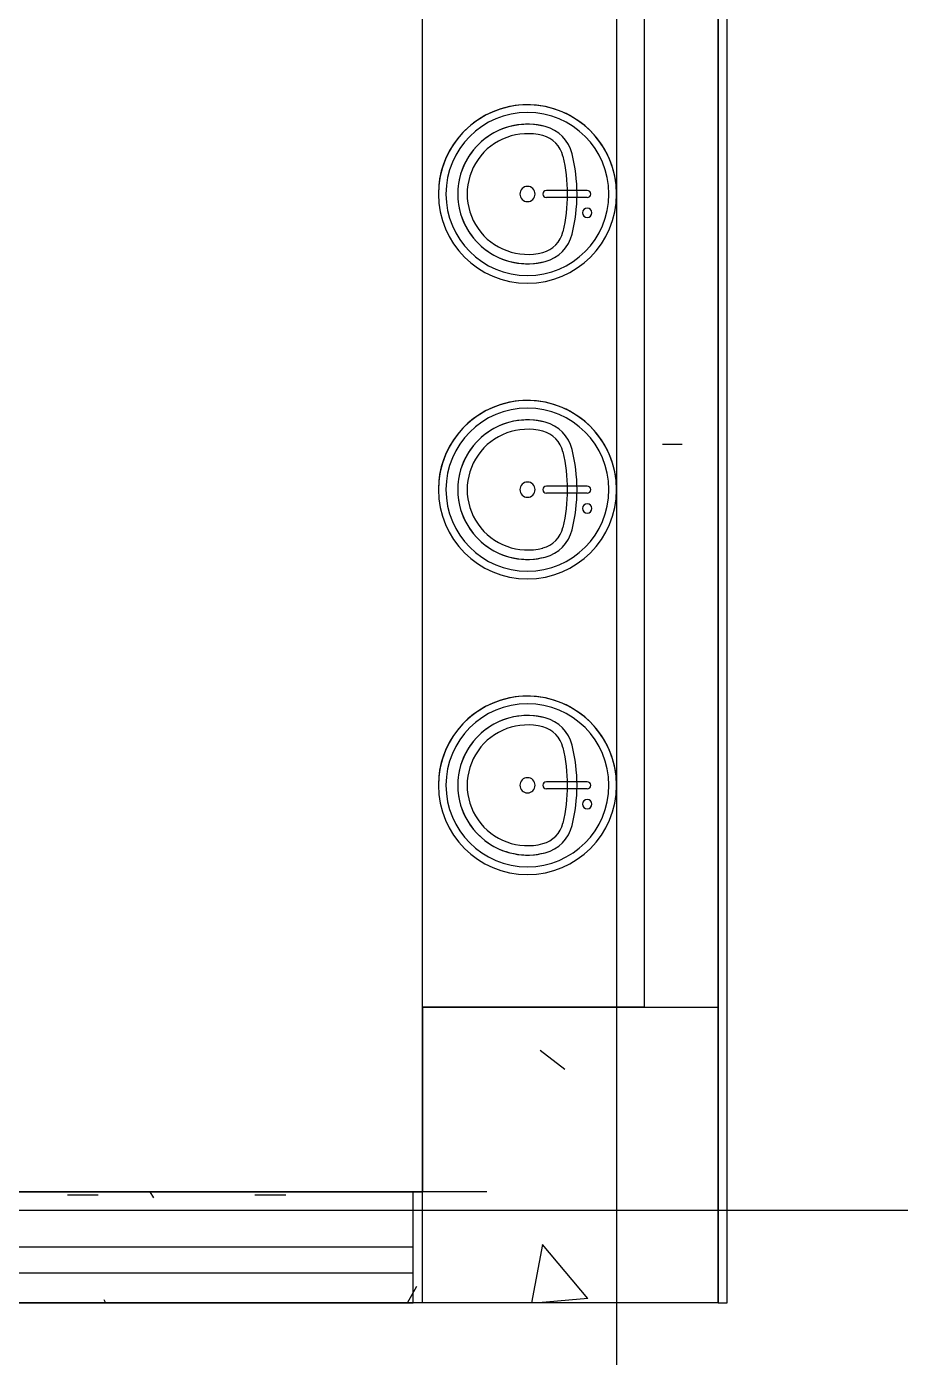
# Model space of a CAD drawing. Header units: millimetres. Extents: x -20146070 to 165023, y -3349561 to 35447.
# Drawn here: x 16090 to 18455, y -75623 to -72022 of the extents above; entities that cross this region are included whole.
import ezdxf

# ---------------------------------------------------------------- set-up
doc = ezdxf.new("R2010")
doc.units = ezdxf.units.MM
doc.header["$LTSCALE"] = 50
for name, color, linetype in [('BLK_2 - 1ST_2ND_STOREY_PLAN$0$0-1', 8, 'Continuous'), ('BLK_2 - 1ST_2ND_STOREY_PLAN$0$1599_DB_A_BLK2_HQ_R21- LINKVIEW_BLK2_1ST STOREY Toilet JOH$0$A-_DETA----_ED', 8, 'Continuous'), ('BLK_2 - 1ST_2ND_STOREY_PLAN$0$1599_DB_A_BLK2_HQ_R21- LINKVIEW_BLK2_1ST STOREY Toilet JOH$0$M-_SANIFIXR_E', 8, 'Continuous'), ('BLK_2 - 1ST_2ND_STOREY_PLAN$0$1599_DB_A_BLK2_HQ_R21- LINKVIEW_BLK2_1ST STOREY Toilet JOH$0$S-_COLN----_E', 8, 'Continuous'), ('BLK_2 - 1ST_2ND_STOREY_PLAN$0$A-_WALL----_H-2', 8, 'Continuous'), ('NW_GRID LINE', 8, 'Continuous')]:
    doc.layers.add(name, color=color, linetype=linetype)

# ---------------------------------------------------------------- blocks, each defined once
blk = doc.blocks.new('BLK_2 - 1ST_2ND_STOREY_PLAN$0$1599_DB_A_BLK2_HQ_R21_rvt-1-BLK 2 1ST STOREY PLAN')
at = {"layer": 'BLK_2 - 1ST_2ND_STOREY_PLAN$0$A-_WALL----_H-2'}
h = blk.add_hatch(dxfattribs=at)
h.set_pattern_fill('FP_3', color=256, style=0, pattern_type=2)
h.set_pattern_definition([(0, (0, 0), (1016, 254), [83.82, -678.18, 83.82, -678.18, -4064]), (0, (0, 0), (1016, 254), [-1524, 83.82, -1440.18, 83.82, -678.18, -1778]), (0, (0, 0), (1016, 254), [-3810, 83.82, -424.18, 83.82, -1186.18]), (120, (381, 127), (-727.97045, 752.8818), [83.82, -678.18, 83.82, -678.18, -4064]), (120, (381, 127), (-727.97045, 752.8818), [-1524, 83.82, -1440.18, 83.82, -678.18, -1778]), (120, (381, 127), (-727.97045, 752.8818), [-3810, 83.82, -424.18, 83.82, -1186.18]), (240, (508, 635), (-288.02955, -1006.8818), [83.82, -678.18, 83.82, -678.18, -4064]), (240, (508, 635), (-288.02955, -1006.8818), [-1524, 83.82, -1440.18, 83.82, -678.18, -1778]), (240, (508, 635), (-288.02955, -1006.8818), [-3810, 83.82, -424.18, 83.82, -1186.18])])
h.paths.add_polyline_path([(-124361.4, -116002.4), (-124286.4, -116002.4), (-124286.4, -115977.4), (-124236.4, -115977.4), (-124236.4, -115810.7), (-124286.4, -115810.7), (-124286.4, -115785.7), (-124361.4, -115785.7)])
h.paths.add_polyline_path([(-124286.4, -114385.7), (-124286.4, -114360.7), (-124236.4, -114360.7), (-124236.4, -114194), (-124286.4, -114194), (-124286.4, -114169), (-124361.4, -114169), (-124361.4, -114385.7), (-124293.9, -114385.7)])
h.paths.add_polyline_path([(-124361.4, -112769), (-124286.4, -112769), (-124286.4, -112744), (-124236.4, -112744), (-124236.4, -112577.4), (-124286.4, -112577.4), (-124286.4, -112552.4), (-124361.4, -112552.4), (-124361.4, -112671.9)])
h.paths.add_polyline_path([(-124286.4, -108952.4), (-124286.4, -108927.4), (-124236.4, -108927.4), (-124236.4, -108710.7), (-124286.4, -108710.7), (-124286.4, -108685.7), (-124361.4, -108685.7), (-124361.4, -108952.4), (-124292.1, -108952.4)])
h.paths.add_polyline_path([(-124286.4, -107285.7), (-124286.4, -107260.7), (-124236.4, -107260.7), (-124236.4, -107044), (-124286.4, -107044), (-124286.4, -107019), (-124361.4, -107019), (-124361.4, -107285.7), (-124303.6, -107285.7)])
h.paths.add_polyline_path([(-124361.4, -105619), (-124286.4, -105619), (-124286.4, -105594), (-124236.4, -105594), (-124236.4, -105377.4), (-124286.4, -105377.4), (-124286.4, -105352.4), (-124361.4, -105352.4)])
h.paths.add_polyline_path([(-124361.4, -101752.4), (-124286.4, -101752.4), (-124286.4, -101727.4), (-124236.4, -101727.4), (-124236.4, -101427.4), (-124286.4, -101427.4), (-124286.4, -101402.4), (-124361.4, -101402.4)])
h.paths.add_polyline_path([(-124286.4, -100002.4), (-124286.4, -99977.4), (-124236.4, -99977.4), (-124236.4, -99627.4), (-124361.4, -99627.4), (-124361.4, -100002.4), (-124304.1, -100002.4)])
blk = doc.blocks.new('BLK_2 - 1ST_2ND_STOREY_PLAN$0$1599_DB_A_BLK2_HQ_R21- LINKVIEW_BLK2_1ST STOREY Toilet JOH$0$Sink_Vanity_Round - Basin-V9-LINKVIEW_BLK2_1ST STOREY')
at = {"layer": 'BLK_2 - 1ST_2ND_STOREY_PLAN$0$1599_DB_A_BLK2_HQ_R21- LINKVIEW_BLK2_1ST STOREY Toilet JOH$0$M-_SANIFIXR_E'}
for p, q in [((87.1, 247.1), (87.1, 136.3)), ((106.2, 247.1), (106.2, 136.3))]:
    blk.add_line(p, q, dxfattribs=at)
for centre, radius, start, end in [((96.7, 85.2), 241.3, 360, 180), ((96.7, 85.2), 241.3, 90, 115.021), ((96.7, 85.2), 241.3, 270, 90), ((96.7, 85.2), 241.3, 115.7143, 270), ((96.7, 85.2), 220.6, 90, 270), ((96.7, 85.2), 220.6, 270, 90), ((96.7, 247.1), 9.52, 360, 180), ((147.5, 247.1), 12.7, 360, 180), ((96.7, -233), 452.3, 76.1035, 103.8965), ((96.7, -233), 452.3, 90, 103.8965), ((96.7, -233), 452.3, 76.1035, 90), ((147.5, 247.1), 12.7, 180, 0), ((12.4, 107.4), 101.6, 103.8965, 165.2115), ((12.4, 107.4), 101.6, 103.8965, 165.2115), ((12.4, 107.4), 76.2, 103.8965, 165.2115), ((96.7, -233), 426.9, 76.1035, 103.8965), ((180.9, 107.4), 76.2, 14.7885, 76.1035), ((180.9, 107.4), 101.6, 14.7885, 76.1035), ((180.9, 107.4), 101.6, 14.7885, 76.1035), ((96.7, 85.2), 188.7, 165.2115, 14.7885), ((96.7, 85.2), 188.7, 165.2115, 270), ((96.7, 85.2), 163.3, 165.2115, 14.7885), ((96.7, 136.3), 9.52, 180, 360), ((96.7, 85.2), 188.7, 270, 14.7885), ((96.7, 85.2), 241.3, 180, 360), ((96.7, 85.2), 20.6, 360, 180), ((96.7, 85.2), 20.6, 180, 360)]:
    blk.add_arc(centre, radius, start, end, dxfattribs=at)
blk = doc.blocks.new('BLK_2 - 1ST_2ND_STOREY_PLAN$0$1599_DB_A_BLK2_HQ_R21- LINKVIEW_BLK2_1ST STOREY Toilet JOH')
at = {"layer": 'BLK_2 - 1ST_2ND_STOREY_PLAN$0$1599_DB_A_BLK2_HQ_R21- LINKVIEW_BLK2_1ST STOREY Toilet JOH$0$A-_DETA----_ED', "extrusion": (0, 0, -1)}
h = blk.add_hatch(dxfattribs=at)
h.set_pattern_fill('FP_2', color=256, style=0, pattern_type=2)
h.set_pattern_definition([(0, (733.58, 0), (1016, 254), [83.82, -678.18, 83.82, -678.18, -4064]), (0, (733.58, 0), (1016, 254), [-1524, 83.82, -1440.18, 83.82, -678.18, -1778]), (0, (733.58, 0), (1016, 254), [-3810, 83.82, -424.18, 83.82, -1186.18]), (120, (1114.58, 127), (-727.97045, 752.8818), [83.82, -678.18, 83.82, -678.18, -4064]), (120, (1114.58, 127), (-727.97045, 752.8818), [-1524, 83.82, -1440.18, 83.82, -678.18, -1778]), (120, (1114.58, 127), (-727.97045, 752.8818), [-3810, 83.82, -424.18, 83.82, -1186.18]), (240, (1241.58, 635), (-288.02955, -1006.8818), [83.82, -678.18, 83.82, -678.18, -4064]), (240, (1241.58, 635), (-288.02955, -1006.8818), [-1524, 83.82, -1440.18, 83.82, -678.18, -1778]), (240, (1241.58, 635), (-288.02955, -1006.8818), [-3810, 83.82, -424.18, 83.82, -1186.18])])
h.paths.add_polyline_path([(-4392, -75473.9), (-4399.5, -75173.9), (-6303.2, -75174.7), (-6295.7, -75474.7), (-3923.4, -75474.7)])
at = {"layer": 'BLK_2 - 1ST_2ND_STOREY_PLAN$0$1599_DB_A_BLK2_HQ_R21- LINKVIEW_BLK2_1ST STOREY Toilet JOH$0$S-_COLN----_E', "extrusion": (0, 0, -1)}
h = blk.add_hatch(dxfattribs=at)
h.set_pattern_fill('FP_1', color=256, style=0, pattern_type=2)
h.set_pattern_definition([(50, (733.6, 0), (1821.84, -159.39), [190.5, -2095.5]), (355, (733.6, 0), (-352.43, 1910.567), [152.4, -1676.4]), (100.451, (885.4, -13.3), (1469.426, 1751.166), [161.9, -1780.9]), (46.184, (733.6, 508), (2710.79, -420.43), [285.75, -3143.25]), (96.636, (959.5, 473), (2374.03, 2474.28), [242.85, -2671.35]), (351.184, (733.6, 508), (2374.05, 2474.25), [228.6, -2514.6]), (21, (987.6, 381), (1516.143, -1022.652), [190.5, -2095.5]), (326, (987.6, 381), (618.02, 1841.88), [152.4, -1676.4]), (71.451, (1114, 295.8), (2134.17, 819.212), [161.9, -1780.9]), (37.5, (733.6, 0), (30.886, 845.5504), [83.82, -1572.26, 83.82, -1617.98, -1682.75]), (37.5, (733.6, 0), (30.886, 845.5504), [-3357.88, 83.82, -1598.93]), (7.5, (733.6, 0), (668.197, 1001.806), [83.82, -886.46, 83.82, -1534.16, -641.35]), (7.5, (733.6, 0), (668.197, 1001.806), [-2588.26, 83.82, -557.53]), (327.5, (167.16, 0), (1355.9093, -57.2896), [83.82, -551.18, 83.82, -1897.38, -2628.9]), (327.5, (167.16, 0), (1355.9093, -57.2896), [-2616.2, 83.82, -2545.08]), (317.5, (-86.8, 0), (1481.293, 254.266), [83.82, -741.68, 83.82, -1231.9, -1866.9]), (317.5, (-86.8, 0), (1481.293, 254.266), [-2141.22, 83.82, -1783.08])])
h.paths.add_polyline_path([(-6295.7, -75474.7), (-6295.7, -74674.7), (-7095.7, -74674.7), (-7095.7, -75474.7)], flags=0)
at = {"layer": 'BLK_2 - 1ST_2ND_STOREY_PLAN$0$1599_DB_A_BLK2_HQ_R21- LINKVIEW_BLK2_1ST STOREY Toilet JOH$0$A-_DETA----_ED'}
for p, q in [((845.7, -75174.7), (6295.7, -75174.7)), ((6295.7, -75474.7), (2855.7, -75474.7))]:
    blk.add_line(p, q, dxfattribs=at)
for points in [[(6470.2, -75174.7), (4470.2, -75174.7), (4470.2, -75474.7), (6270.2, -75474.7), (6270.2, -75174.7)], [(4470.2, -75323.9), (6270.2, -75323.9)], [(4470.2, -75393.6), (6270.2, -75393.6)]]:
    blk.add_lwpolyline(points, dxfattribs=at)
at = {"layer": 'BLK_2 - 1ST_2ND_STOREY_PLAN$0$1599_DB_A_BLK2_HQ_R21- LINKVIEW_BLK2_1ST STOREY Toilet JOH$0$S-_COLN----_E'}
for p, q in [((7120.7, -75474.7), (7120.7, -67624.7)), ((7095.7, -74674.7), (7095.7, -68424.7)), ((6295.7, -74674.7), (7095.7, -74674.7)), ((6295.7, -75474.7), (6295.7, -74674.7)), ((7095.7, -74674.7), (7095.7, -75474.7)), ((7095.7, -75474.7), (7095.7, -74674.7)), ((7095.7, -75474.7), (6295.7, -75474.7)), ((7095.7, -75474.7), (7120.7, -75474.7))]:
    blk.add_line(p, q, dxfattribs=at)
for points in [[(7095.7, -56924.7), (7095.7, -75474.7)], [(-7004.3, -67624.7), (-5254.3, -67624.7), (-5254.3, -67149.7), (4570.7, -67149.7), (4570.7, -67624.7), (6295.7, -67624.7), (6295.7, -68424.7), (6895.7, -68424.7), (6895.7, -74674.7), (6295.7, -74674.7), (6295.7, -75174.7), (-7004.3, -75174.7), (-7004.3, -74674.7), (-7604.3, -74674.7), (-7604.3, -68424.7), (-7004.3, -68424.7), (-7004.3, -67624.7)], [(6895.7, -68424.7), (6895.7, -74674.7)]]:
    blk.add_lwpolyline(points, dxfattribs=at)
blk.add_lwpolyline([(6895.7, -74674.7), (6295.7, -74674.7), (6295.7, -71874.7), (6895.7, -71874.7)], close=True, dxfattribs=at)
at = {"layer": 'BLK_2 - 1ST_2ND_STOREY_PLAN$0$1599_DB_A_BLK2_HQ_R21- LINKVIEW_BLK2_1ST STOREY Toilet JOH$0$S-_COLN----_E', "rotation": 270}
for p in [(6494.6, -72378), (6494.6, -73178), (6494.6, -73978)]:
    blk.add_blockref('BLK_2 - 1ST_2ND_STOREY_PLAN$0$1599_DB_A_BLK2_HQ_R21- LINKVIEW_BLK2_1ST STOREY Toilet JOH$0$Sink_Vanity_Round - Basin-V9-LINKVIEW_BLK2_1ST STOREY', p, dxfattribs=at)
blk = doc.blocks.new('BLK_2 - 1ST_2ND_STOREY_PLAN')
blk.add_blockref('BLK_2 - 1ST_2ND_STOREY_PLAN$0$1599_DB_A_BLK2_HQ_R21- LINKVIEW_BLK2_1ST STOREY Toilet JOH', (-131307.1, -42727.7))
at = {"layer": 'BLK_2 - 1ST_2ND_STOREY_PLAN$0$0-1'}
blk.add_blockref('BLK_2 - 1ST_2ND_STOREY_PLAN$0$1599_DB_A_BLK2_HQ_R21_rvt-1-BLK 2 1ST STOREY PLAN', (0, 0), dxfattribs=at)

msp = doc.modelspace()

# ---------------------------------------------------------------- linework, layer by layer
at = {"layer": 'NW_GRID LINE'}
for p, q in [((17686.5, 8788.6), (17686.5, -79047.9)), ((-4794.8, -75224.7), (44738, -75224.7))]:
    msp.add_line(p, q, dxfattribs=at)

# ---------------------------------------------------------------- block references
msp.add_blockref('BLK_2 - 1ST_2ND_STOREY_PLAN', (142172.9, 42727.7), dxfattribs=at)

doc.saveas('drawing.dxf')
